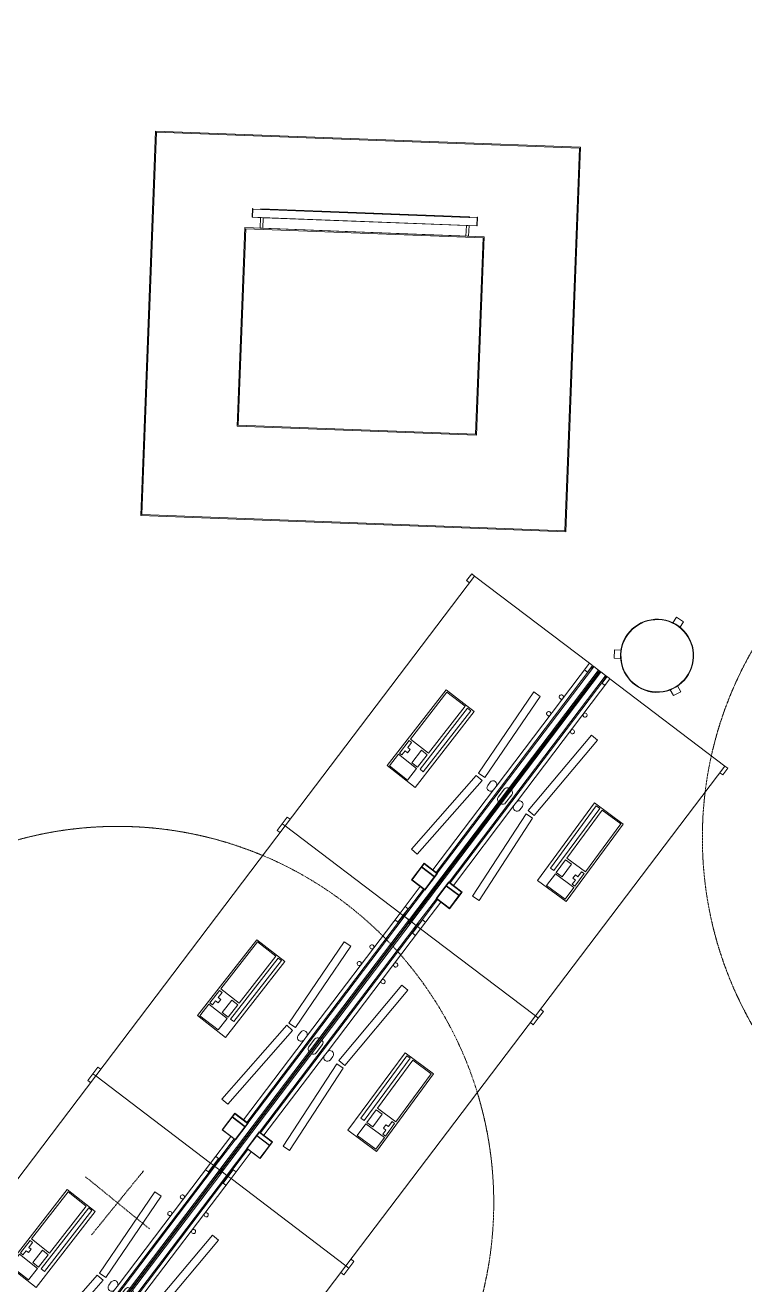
# Model space of a CAD drawing. Header units: millimetres. Extents: x 17567 to 83301, y -4294 to 56331.
# Drawn here: x 74468 to 77911, y 29734 to 35757 of the extents above; entities that cross this region are included whole.
import ezdxf

# ---------------------------------------------------------------- set-up
doc = ezdxf.new("R2010")
doc.units = ezdxf.units.MM
doc.header["$MEASUREMENT"] = 0
doc.linetypes.add('Hidden', pattern=[7.14375, 4.7625, -2.38125])
for name, color, linetype, lineweight in [('E-ELEC-EQPM', 71, 'Continuous', 13), ('E-ELEC-EQPM-HDLN', 91, 'Hidden', 13), ('I-FURN', 40, 'Continuous', 13), ('Q-CASE', 33, 'Continuous', 13), ('Q-SPCQ', 91, 'Continuous', 13)]:
    doc.layers.add(name, color=color, linetype=linetype, lineweight=lineweight)

# ---------------------------------------------------------------- blocks, each defined once
blk = doc.blocks.new('Electrical Equipment_Fixed TV Screen_SCR-002 - SCR- Samsung DM75E 48_ Display-4278070-GA PLAN - LEVEL 11')
at = {"layer": 'E-ELEC-EQPM'}
for p, q in [((-234, 0), (-234, -50.8)), ((-221.2, 0), (-221.2, -50.8)), ((752.2, 0), (-221.2, 0)), ((752.2, -50.8), (752.2, 0)), ((-272, -50.8), (-273, -50.8)), ((-273, -50.8), (-273, -92.3)), ((-234, -50.8), (-272, -50.8)), ((-272, -50.8), (-272, -88.9)), ((-221.2, -50.8), (-272, -50.8)), ((-272, -50.8), (-272, -88.9)), ((803, -50.8), (-272, -50.8)), ((-272, -50.8), (-272, -88.9)), ((-272, -92.3), (-272, -50.8)), ((764.9, 0), (-234, 0)), ((752.2, -50.8), (-221.2, -50.8)), ((522.2, 0), (-92.8, 0)), ((803, -50.8), (752.2, -50.8)), ((764.9, -50.8), (764.9, 0)), ((803, -50.8), (764.9, -50.8)), ((803, -88.9), (803, -50.8)), ((803, -88.9), (803, -50.8)), ((803, -88.9), (803, -50.8)), ((804, -50.8), (803, -50.8)), ((803, -50.8), (803, -92.3)), ((804, -92.3), (804, -50.8)), ((-273, -92.3), (-272, -92.3)), ((-272, -88.9), (-234, -88.9)), ((-272, -88.9), (803, -88.9)), ((-272, -88.9), (803, -88.9)), ((-234, -88.9), (-234, -92.3)), ((-234, -92.3), (764.9, -92.3)), ((764.9, -88.9), (803, -88.9)), ((764.9, -92.3), (764.9, -88.9)), ((803, -92.3), (804, -92.3))]:
    blk.add_line(p, q, dxfattribs=at)
blk = doc.blocks.new('BVN_Joinery_Column Shelving_JO-N-05_option 5 - JO-N-05-9640487-GA PLAN - LEVEL 11')
at = {"layer": 'Q-CASE'}
for p, q in [((-970.8, -1220), (-970.8, 620)), ((1065.2, 620), (-970.8, 620)), ((-965.8, 615), (-965.8, -1215)), ((1060.2, 615), (-965.8, 615)), ((1060.2, -1215), (1060.2, 615)), ((1065.2, 620), (1065.2, -1220)), ((-525.8, -775), (-525.8, 175)), ((620.2, 175), (-525.8, 175)), ((-520.8, 170), (-520.8, -770)), ((-520.8, 170), (615.2, 170)), ((615.2, -770), (615.2, 170)), ((620.2, 175), (620.2, -775)), ((620.2, -775), (-525.8, -775)), ((-520.8, -770), (615.2, -770)), ((1065.2, -1220), (-970.8, -1220)), ((-965.8, -1215), (1060.2, -1215))]:
    blk.add_line(p, q, dxfattribs=at)
blk = doc.blocks.new('POWER_DATA_DROPPER - POWER_DATA_DROPPER-V141-GA PLAN - LEVEL 11')
at = {"layer": 'E-ELEC-EQPM-HDLN'}
for q in [(0, 200), (-200, 0), (0, -200), (200, 0)]:
    blk.add_line((0, 0), q, dxfattribs=at)
blk.add_circle((0, 0), 1800, dxfattribs=at)
for start, end in [(96.21902, 96.8934), (92.73936, 93.42035), (360, 65.28763), (119.18602, 169.62918), (175.13143, 314.53731), (344.58071, 360)]:
    blk.add_arc((0, 0), 1800, start, end, dxfattribs=at)
blk = doc.blocks.new('POWER_DATA_DROPPER - POWER_DATA_DROPPER-V142-GA PLAN - LEVEL 11')
at = {"layer": 'E-ELEC-EQPM-HDLN'}
for q in [(0, 200), (-200, 0), (0, -200), (200, 0)]:
    blk.add_line((0, 0), q, dxfattribs=at)
blk.add_circle((0, 0), 1800, dxfattribs=at)
for start, end in [(8.56529, 176.15927), (226.3581, 353.04063), (194.28162, 195.2894), (199.25355, 200.15422)]:
    blk.add_arc((0, 0), 1800, start, end, dxfattribs=at)
blk = doc.blocks.new('POWER_DATA_DROPPER - POWER_DATA_DROPPER-V156-GA PLAN - LEVEL 11')
at = {"layer": 'E-ELEC-EQPM-HDLN'}
for q in [(0, 200), (-200, 0), (0, -200), (200, 0)]:
    blk.add_line((0, 0), q, dxfattribs=at)
blk.add_circle((0, 0), 1800, dxfattribs=at)
for start, end in [(16.41077, 180.63402), (353.61023, 354.26051), (189.35222, 326.09403), (350.27622, 350.92783)]:
    blk.add_arc((0, 0), 1800, start, end, dxfattribs=at)
blk = doc.blocks.new('Existing Furniture_Aalto Stool 60_EC4 - EC4A-10015310-GA PLAN - LEVEL 11')
at = {"layer": 'I-FURN'}
for p, q in [((20, 205), (-20, 205)), ((-20, 172.8), (-20, 205)), ((20, 205), (20, 172.8)), ((-187.5, -85.2), (-159.6, -69.1)), ((-187.5, -85.2), (-167.5, -119.8)), ((-139.6, -103.7), (-167.5, -119.8)), ((167.5, -119.8), (139.6, -103.7)), ((159.6, -69.1), (187.5, -85.2)), ((167.5, -119.8), (187.5, -85.2))]:
    blk.add_line(p, q, dxfattribs=at)
for radius, start, end in [(175, 360, 180), (173, 360, 180), (173, 0, 180), (175, 180, 360), (173, 180, 360), (173, 180, 0)]:
    blk.add_arc((0, 0), radius, start, end, dxfattribs=at)
blk = doc.blocks.new('Workstatio_3 - Workstatio_3-V222-GA PLAN - LEVEL 11')
at = {"layer": 'I-FURN'}
for p, q in [((-705.3, 3), (-705.3, 3.1)), ((-705.3, 0), (-705.3, 1.5)), ((-705.3, 0), (-705.3, -6)), ((-705.3, 0), (-690.3, 0)), ((-690.4, 3.1), (-694.2, 3.1)), ((-694.2, 0), (-690.3, 0)), ((-690.3, 0), (779.7, 0)), ((4.7, 1.5), (4.7, 0)), ((84.7, 0), (84.7, 1.5)), ((783.6, 3.1), (779.8, 3.1)), ((794.7, 3.1), (794.7, 3)), ((794.7, 1.5), (794.7, 0)), ((794.7, -6), (794.7, 0)), ((-705.3, -34), (-705.3, -6)), ((-702.3, -6), (-705.3, -6)), ((-705.3, -34), (-705.3, -40)), ((-705.3, -34), (-702.3, -34)), ((-690.3, -40), (-705.3, -40)), ((-665.3, -42.5), (-705.3, -42.5)), ((-545.3, -60), (-705.3, -60)), ((-705.3, -60), (-705.3, -750)), ((-702.3, -6), (791.7, -6)), ((-545.3, -34), (-702.3, -34)), ((-545.1, -40), (-690.3, -40)), ((-665.3, -42.5), (-665.3, -59.9)), ((-445.3, -32.5), (-545.3, -32.5)), ((-545.3, -32.5), (-545.3, -112.5)), ((-543.3, -34.5), (-468.3, -34.5)), ((-543.3, -110.5), (-543.3, -34.5)), ((-468.3, -34.5), (-468.3, -110.5)), ((-466.3, -110.5), (-466.3, -34.5)), ((-466.3, -34.5), (-447.3, -34.5)), ((-461, -34), (-462.5, -34)), ((-447.3, -34.5), (-447.3, -110.5)), ((779.7, -40), (-445.5, -40)), ((-445.3, -112.5), (-445.3, -32.5)), ((791.7, -34), (-445.3, -34)), ((34.7, -60), (-445.3, -60)), ((69.7, -21), (19.7, -21)), ((54.7, -60), (34.7, -60)), ((794.7, -60), (54.7, -60)), ((794.7, -42.5), (754.7, -42.5)), ((754.7, -59.9), (754.7, -42.5)), ((779.7, 0), (783.6, 0)), ((779.7, 0), (794.7, 0)), ((794.7, -40), (779.7, -40)), ((794.7, -6), (791.7, -6)), ((791.7, -34), (794.7, -34)), ((794.7, -6), (794.7, -34)), ((794.7, -40), (794.7, -34)), ((794.7, -42.5), (794.7, -59.9)), ((794.7, -750), (794.7, -60)), ((-545.3, -112.5), (-445.3, -112.5)), ((-468.3, -110.5), (-543.3, -110.5)), ((-447.3, -110.5), (-466.3, -110.5)), ((34.7, -95), (54.7, -95)), ((37.4, -131), (-431.3, -164.7)), ((-431.3, -164.7), (-428.6, -201.7)), ((-428.6, -201.7), (40.1, -168)), ((37.4, -131), (40.1, -168)), ((56.6, -129), (54.8, -166)), ((54.8, -166), (524.1, -189.4)), ((526, -152.3), (56.6, -129)), ((526, -152.3), (524.1, -189.4)), ((276.9, -359.7), (-183.1, -366.1)), ((276.9, -359.7), (279.2, -529.7)), ((-180.7, -536.1), (-183.1, -366.1)), ((-180.7, -536.1), (279.2, -529.7)), ((-705.3, -750), (794.7, -750)), ((-705.3, -767.5), (-705.3, -750.1)), ((-705.3, -767.5), (-665.3, -767.5)), ((-665.3, -750.1), (-665.3, -767.5)), ((754.7, -767.5), (754.7, -750.1)), ((754.7, -767.5), (794.7, -767.5)), ((794.7, -750.1), (794.7, -767.5))]:
    blk.add_line(p, q, dxfattribs=at)
at = {"layer": 'I-FURN', "flags": 128}
for points in [[(-702.3, -6), (-702.2, -6), (-702.1, -6), (-702, -6), (-701.9, -6), (-701.7, -6), (-701.6, -5.9), (-701.5, -5.9), (-701.2, -5.9), (-701.1, -5.8), (-700.9, -5.8), (-700.7, -5.7), (-700.5, -5.7), (-700.4, -5.6), (-700.1, -5.5), (-699.8, -5.4), (-699.7, -5.4), (-699.5, -5.3), (-699.2, -5.1), (-698.9, -5), (-698.4, -4.8), (-698.1, -4.7), (-698, -4.6), (-697.6, -4.4), (-697.4, -4.3), (-697, -4.1), (-696.6, -3.8), (-696.3, -3.7), (-695.8, -3.4), (-695.2, -3), (-694.8, -2.8), (-694, -2.3), (-693.4, -1.9), (-693, -1.7), (-692.1, -1.2), (-690.3, 0)], [(-690.3, -40), (-692.1, -38.8), (-693, -38.3), (-693.4, -38.1), (-694, -37.7), (-694.8, -37.2), (-695.2, -37), (-695.8, -36.6), (-696.3, -36.3), (-696.6, -36.2), (-697, -35.9), (-697.4, -35.7), (-697.6, -35.6), (-698, -35.4), (-698.1, -35.3), (-698.4, -35.2), (-698.8, -35), (-699, -34.9), (-699.3, -34.8), (-699.5, -34.7), (-699.6, -34.7), (-699.8, -34.6), (-700.1, -34.5), (-700.3, -34.4), (-700.4, -34.4), (-700.6, -34.3), (-700.9, -34.2), (-701.1, -34.2), (-701.2, -34.2), (-701.3, -34.1), (-701.5, -34.1), (-701.7, -34), (-701.8, -34), (-702, -34), (-702, -34), (-702.1, -34), (-702.3, -34)], [(779.7, 0), (781.5, -1.2), (782.4, -1.7), (782.8, -1.9), (783.4, -2.3), (784.2, -2.8), (784.6, -3), (785.2, -3.4), (785.7, -3.7), (786, -3.8), (786.4, -4.1), (786.8, -4.3), (787, -4.4), (787.4, -4.6), (787.5, -4.7), (787.8, -4.8), (788.2, -5), (788.4, -5.1), (788.7, -5.2), (788.9, -5.3), (789, -5.3), (789.2, -5.4), (789.5, -5.5), (789.7, -5.6), (789.8, -5.6), (790, -5.7), (790.3, -5.8), (790.5, -5.8), (790.6, -5.8), (790.7, -5.9), (790.9, -5.9), (791.1, -6), (791.2, -6), (791.4, -6), (791.4, -6), (791.6, -6), (791.7, -6)], [(791.7, -34), (791.6, -34), (791.5, -34), (791.4, -34), (791.3, -34), (791.1, -34), (791, -34.1), (790.9, -34.1), (790.6, -34.1), (790.5, -34.2), (790.3, -34.2), (790.1, -34.3), (789.9, -34.3), (789.8, -34.4), (789.5, -34.5), (789.2, -34.6), (789.1, -34.6), (788.9, -34.7), (788.6, -34.9), (788.3, -35), (787.8, -35.2), (787.5, -35.3), (787.4, -35.4), (787, -35.6), (786.8, -35.7), (786.4, -35.9), (786, -36.2), (785.7, -36.3), (785.2, -36.6), (784.6, -37), (784.2, -37.2), (783.4, -37.7), (782.8, -38.1), (782.4, -38.3), (781.5, -38.8), (779.7, -40)]]:
    blk.add_lwpolyline(points, dxfattribs=at)
at = {"layer": 'I-FURN'}
for centre, radius, start, end in [((19.7, -6), 15, 180, 270), ((34.7, -77.5), 17.5, 90, 270), ((54.7, -77.5), 17.5, 270, 90), ((69.7, -6), 15, 270, 0), ((484.7, -70), 10, 0, 180), ((584.7, -70), 10, 0, 180), ((484.7, -70), 10, 180, 360), ((584.7, -70), 10, 180, 360)]:
    blk.add_arc(centre, radius, start, end, dxfattribs=at)
at = {"layer": 'Q-SPCQ'}
for p, q in [((-176.3, -416.3), (-106.3, -415.3)), ((-176.3, -416.3), (-174.8, -526.3)), ((-106.3, -415.3), (-104.8, -525.3)), ((271, -375.1), (-99, -380.2)), ((-99, -380.2), (-98.7, -400.2)), ((-98.7, -400.2), (271.3, -395.1)), ((-23.5, -414.2), (-98.5, -415.2)), ((-98.5, -415.2), (-98, -450.2)), ((-23, -449.2), (-23.5, -414.2)), ((-13.5, -414), (271.5, -410.1)), ((-12, -524), (-13.5, -414)), ((271.3, -395.1), (271, -375.1)), ((271.5, -410.1), (273, -520.1)), ((-98, -450.2), (-23, -449.2)), ((-104.8, -525.3), (-174.8, -526.3)), ((-97.2, -510.2), (-72.2, -509.8)), ((-97, -525.2), (-97.2, -510.2)), ((-22, -524.2), (-97, -525.2)), ((-72.4, -494.8), (-52.4, -494.6)), ((-72.2, -509.8), (-72.4, -494.8)), ((-52.4, -494.6), (-52.2, -509.6)), ((-52.2, -509.6), (-22.2, -509.2)), ((-22.2, -509.2), (-22, -524.2)), ((273, -520.1), (-12, -524))]:
    blk.add_line(p, q, dxfattribs=at)
blk = doc.blocks.new('Workstatio_3 - Workstatio_3-V223-GA PLAN - LEVEL 11')
at = {"layer": 'I-FURN'}
for p, q in [((-705.3, 3), (-705.3, 3.1)), ((-705.3, 0), (-705.3, 1.5)), ((-705.3, 0), (-705.3, -6)), ((-705.3, 0), (-690.3, 0)), ((-690.4, 3.1), (-694.2, 3.1)), ((-694.2, 0), (-690.3, 0)), ((-690.3, 0), (779.7, 0)), ((4.7, 1.5), (4.7, 0)), ((84.7, 0), (84.7, 1.5)), ((783.6, 3.1), (779.8, 3.1)), ((794.7, 3.1), (794.7, 3)), ((794.7, 1.5), (794.7, 0)), ((794.7, -6), (794.7, 0)), ((-705.3, -34), (-705.3, -6)), ((-702.3, -6), (-705.3, -6)), ((-705.3, -34), (-705.3, -40)), ((-705.3, -34), (-702.3, -34)), ((-690.3, -40), (-705.3, -40)), ((-665.3, -42.5), (-705.3, -42.5)), ((-705.3, -59.9), (-705.3, -42.5)), ((-545.3, -60), (-705.3, -60)), ((-705.3, -60), (-705.3, -750)), ((-702.3, -6), (791.7, -6)), ((-545.3, -34), (-702.3, -34)), ((-545.1, -40), (-690.3, -40)), ((-665.3, -42.5), (-665.3, -59.9)), ((-445.3, -32.5), (-545.3, -32.5)), ((-545.3, -32.5), (-545.3, -112.5)), ((-543.3, -34.5), (-468.3, -34.5)), ((-543.3, -110.5), (-543.3, -34.5)), ((-468.3, -34.5), (-468.3, -110.5)), ((-466.3, -110.5), (-466.3, -34.5)), ((-466.3, -34.5), (-447.3, -34.5)), ((-461, -34), (-462.5, -34)), ((-447.3, -34.5), (-447.3, -110.5)), ((779.7, -40), (-445.5, -40)), ((-445.3, -112.5), (-445.3, -32.5)), ((791.7, -34), (-445.3, -34)), ((34.7, -60), (-445.3, -60)), ((69.7, -21), (19.7, -21)), ((54.7, -60), (34.7, -60)), ((794.7, -60), (54.7, -60)), ((794.7, -42.5), (754.7, -42.5)), ((754.7, -59.9), (754.7, -42.5)), ((779.7, 0), (783.6, 0)), ((779.7, 0), (794.7, 0)), ((794.7, -40), (779.7, -40)), ((794.7, -6), (791.7, -6)), ((791.7, -34), (794.7, -34)), ((794.7, -6), (794.7, -34)), ((794.7, -40), (794.7, -34)), ((794.7, -42.5), (794.7, -59.9)), ((794.7, -750), (794.7, -60)), ((-545.3, -112.5), (-445.3, -112.5)), ((-468.3, -110.5), (-543.3, -110.5)), ((-447.3, -110.5), (-466.3, -110.5)), ((34.7, -95), (54.7, -95)), ((37.4, -131), (-431.3, -164.7)), ((-431.3, -164.7), (-428.6, -201.7)), ((-428.6, -201.7), (40.1, -168)), ((37.4, -131), (40.1, -168)), ((56.6, -129), (54.8, -166)), ((54.8, -166), (524.1, -189.4)), ((526, -152.3), (56.6, -129)), ((526, -152.3), (524.1, -189.4)), ((276.9, -359.7), (-183.1, -366.1)), ((276.9, -359.7), (279.2, -529.7)), ((-180.7, -536.1), (-183.1, -366.1)), ((-180.7, -536.1), (279.2, -529.7)), ((-705.3, -750), (794.7, -750)), ((-705.3, -767.5), (-705.3, -750.1)), ((-705.3, -767.5), (-665.3, -767.5)), ((-665.3, -750.1), (-665.3, -767.5)), ((754.7, -767.5), (754.7, -750.1)), ((754.7, -767.5), (794.7, -767.5)), ((794.7, -750.1), (794.7, -767.5))]:
    blk.add_line(p, q, dxfattribs=at)
at = {"layer": 'I-FURN', "flags": 128}
for points in [[(-702.3, -6), (-702.2, -6), (-702.1, -6), (-702, -6), (-701.9, -6), (-701.7, -6), (-701.6, -5.9), (-701.5, -5.9), (-701.2, -5.9), (-701.1, -5.8), (-700.9, -5.8), (-700.7, -5.7), (-700.5, -5.7), (-700.4, -5.6), (-700.1, -5.5), (-699.8, -5.4), (-699.7, -5.4), (-699.5, -5.3), (-699.2, -5.1), (-698.9, -5), (-698.4, -4.8), (-698.1, -4.7), (-698, -4.6), (-697.6, -4.4), (-697.4, -4.3), (-697, -4.1), (-696.6, -3.8), (-696.3, -3.7), (-695.8, -3.4), (-695.2, -3), (-694.8, -2.8), (-694, -2.3), (-693.4, -1.9), (-693, -1.7), (-692.1, -1.2), (-690.3, 0)], [(-690.3, -40), (-692.1, -38.8), (-693, -38.3), (-693.4, -38.1), (-694, -37.7), (-694.8, -37.2), (-695.2, -37), (-695.8, -36.6), (-696.3, -36.3), (-696.6, -36.2), (-697, -35.9), (-697.4, -35.7), (-697.6, -35.6), (-698, -35.4), (-698.1, -35.3), (-698.4, -35.2), (-698.8, -35), (-699, -34.9), (-699.3, -34.8), (-699.5, -34.7), (-699.6, -34.7), (-699.8, -34.6), (-700.1, -34.5), (-700.3, -34.4), (-700.4, -34.4), (-700.6, -34.3), (-700.9, -34.2), (-701.1, -34.2), (-701.2, -34.2), (-701.3, -34.1), (-701.5, -34.1), (-701.7, -34), (-701.8, -34), (-702, -34), (-702, -34), (-702.1, -34), (-702.3, -34)], [(779.7, 0), (781.5, -1.2), (782.4, -1.7), (782.8, -1.9), (783.4, -2.3), (784.2, -2.8), (784.6, -3), (785.2, -3.4), (785.7, -3.7), (786, -3.8), (786.4, -4.1), (786.8, -4.3), (787, -4.4), (787.4, -4.6), (787.5, -4.7), (787.8, -4.8), (788.2, -5), (788.4, -5.1), (788.7, -5.2), (788.9, -5.3), (789, -5.3), (789.2, -5.4), (789.5, -5.5), (789.7, -5.6), (789.8, -5.6), (790, -5.7), (790.3, -5.8), (790.5, -5.8), (790.6, -5.8), (790.7, -5.9), (790.9, -5.9), (791.1, -6), (791.2, -6), (791.4, -6), (791.4, -6), (791.6, -6), (791.7, -6)], [(791.7, -34), (791.6, -34), (791.5, -34), (791.4, -34), (791.3, -34), (791.1, -34), (791, -34.1), (790.9, -34.1), (790.6, -34.1), (790.5, -34.2), (790.3, -34.2), (790.1, -34.3), (789.9, -34.3), (789.8, -34.4), (789.5, -34.5), (789.2, -34.6), (789.1, -34.6), (788.9, -34.7), (788.6, -34.9), (788.3, -35), (787.8, -35.2), (787.5, -35.3), (787.4, -35.4), (787, -35.6), (786.8, -35.7), (786.4, -35.9), (786, -36.2), (785.7, -36.3), (785.2, -36.6), (784.6, -37), (784.2, -37.2), (783.4, -37.7), (782.8, -38.1), (782.4, -38.3), (781.5, -38.8), (779.7, -40)]]:
    blk.add_lwpolyline(points, dxfattribs=at)
at = {"layer": 'I-FURN'}
for centre, radius, start, end in [((19.7, -6), 15, 180, 270), ((34.7, -77.5), 17.5, 90, 270), ((54.7, -77.5), 17.5, 270, 90), ((69.7, -6), 15, 270, 0), ((484.7, -70), 10, 0, 180), ((584.7, -70), 10, 0, 180), ((484.7, -70), 10, 180, 360), ((584.7, -70), 10, 180, 360)]:
    blk.add_arc(centre, radius, start, end, dxfattribs=at)
at = {"layer": 'Q-SPCQ'}
for p, q in [((-176.3, -416.3), (-106.3, -415.3)), ((-176.3, -416.3), (-174.8, -526.3)), ((-106.3, -415.3), (-104.8, -525.3)), ((271, -375.1), (-99, -380.2)), ((-99, -380.2), (-98.7, -400.2)), ((-98.7, -400.2), (271.3, -395.1)), ((-23.5, -414.2), (-98.5, -415.2)), ((-98.5, -415.2), (-98, -450.2)), ((-23, -449.2), (-23.5, -414.2)), ((-13.5, -414), (271.5, -410.1)), ((-12, -524), (-13.5, -414)), ((271.3, -395.1), (271, -375.1)), ((271.5, -410.1), (273, -520.1)), ((-98, -450.2), (-23, -449.2)), ((-104.8, -525.3), (-174.8, -526.3)), ((-97.2, -510.2), (-72.2, -509.8)), ((-97, -525.2), (-97.2, -510.2)), ((-22, -524.2), (-97, -525.2)), ((-72.4, -494.8), (-52.4, -494.6)), ((-72.2, -509.8), (-72.4, -494.8)), ((-52.4, -494.6), (-52.2, -509.6)), ((-52.2, -509.6), (-22.2, -509.2)), ((-22.2, -509.2), (-22, -524.2)), ((273, -520.1), (-12, -524))]:
    blk.add_line(p, q, dxfattribs=at)
blk = doc.blocks.new('Workstatio_3 - Workstatio_3-V270-GA PLAN - LEVEL 11')
at = {"layer": 'I-FURN'}
for p, q in [((-705.3, 3), (-705.3, 3.1)), ((-705.3, 0), (-705.3, 1.5)), ((-705.3, 0), (-705.3, -6)), ((-705.3, 0), (-701, 0)), ((-700.9, 0), (-690.3, 0)), ((-690.4, 3.1), (-694.2, 3.1)), ((-694.2, 0), (-690.3, 0)), ((-690.3, 0), (779.7, 0)), ((4.7, 1.5), (4.7, 0)), ((84.7, 0), (84.7, 1.5)), ((783.6, 3.1), (779.8, 3.1)), ((794.7, 3.1), (794.7, 3)), ((794.7, 1.5), (794.7, 0)), ((794.7, -6), (794.7, 0)), ((-705.3, -34), (-705.3, -6)), ((-702.3, -6), (-705.3, -6)), ((-705.3, -34), (-705.3, -40)), ((-705.3, -34), (-702.3, -34)), ((-690.3, -40), (-705.3, -40)), ((-665.3, -42.5), (-705.3, -42.5)), ((-545.3, -60), (-705.3, -60)), ((-705.3, -60), (-705.3, -750)), ((-702.3, -6), (791.7, -6)), ((-545.3, -34), (-702.3, -34)), ((-545.1, -40), (-690.3, -40)), ((-665.3, -42.5), (-665.3, -59.9)), ((-445.3, -32.5), (-545.3, -32.5)), ((-545.3, -32.5), (-545.3, -112.5)), ((-543.3, -34.5), (-468.3, -34.5)), ((-543.3, -110.5), (-543.3, -34.5)), ((-468.3, -34.5), (-468.3, -110.5)), ((-466.3, -110.5), (-466.3, -34.5)), ((-466.3, -34.5), (-447.3, -34.5)), ((-461, -34), (-462.5, -34)), ((-447.3, -34.5), (-447.3, -110.5)), ((779.7, -40), (-445.5, -40)), ((-445.3, -112.5), (-445.3, -32.5)), ((791.7, -34), (-445.3, -34)), ((34.7, -60), (-445.3, -60)), ((69.7, -21), (19.7, -21)), ((54.7, -60), (34.7, -60)), ((794.7, -60), (54.7, -60)), ((794.7, -42.5), (754.7, -42.5)), ((754.7, -59.9), (754.7, -42.5)), ((779.7, 0), (783.6, 0)), ((779.7, 0), (794.7, 0)), ((794.7, -40), (779.7, -40)), ((794.7, -6), (791.7, -6)), ((791.7, -34), (794.7, -34)), ((794.7, -6), (794.7, -34)), ((794.7, -40), (794.7, -34)), ((794.7, -42.5), (794.7, -59.9)), ((794.7, -750), (794.7, -60)), ((-545.3, -112.5), (-445.3, -112.5)), ((-468.3, -110.5), (-543.3, -110.5)), ((-447.3, -110.5), (-466.3, -110.5)), ((34.7, -95), (54.7, -95)), ((37.4, -131), (-431.3, -164.7)), ((-431.3, -164.7), (-428.6, -201.7)), ((-428.6, -201.7), (40.1, -168)), ((37.4, -131), (40.1, -168)), ((56.6, -129), (54.8, -166)), ((54.8, -166), (524.1, -189.4)), ((526, -152.3), (56.6, -129)), ((526, -152.3), (524.1, -189.4)), ((276.9, -359.7), (-183.1, -366.1)), ((276.9, -359.7), (279.2, -529.7)), ((-180.7, -536.1), (-183.1, -366.1)), ((-180.7, -536.1), (279.2, -529.7)), ((-705.3, -750), (794.7, -750)), ((-705.3, -767.5), (-705.3, -750.1)), ((-705.3, -767.5), (-665.3, -767.5)), ((-665.3, -750.1), (-665.3, -767.5)), ((754.7, -767.5), (754.7, -750.1)), ((754.7, -767.5), (794.7, -767.5)), ((794.7, -750.1), (794.7, -767.5))]:
    blk.add_line(p, q, dxfattribs=at)
at = {"layer": 'I-FURN', "flags": 128}
for points in [[(-702.3, -6), (-702.2, -6), (-702.1, -6), (-702, -6), (-701.9, -6), (-701.7, -6), (-701.6, -5.9), (-701.5, -5.9), (-701.2, -5.9), (-701.1, -5.8), (-700.9, -5.8), (-700.7, -5.7), (-700.5, -5.7), (-700.4, -5.6), (-700.1, -5.5), (-699.8, -5.4), (-699.7, -5.4), (-699.5, -5.3), (-699.2, -5.1), (-698.9, -5), (-698.4, -4.8), (-698.1, -4.7), (-698, -4.6), (-697.6, -4.4), (-697.4, -4.3), (-697, -4.1), (-696.6, -3.8), (-696.3, -3.7), (-695.8, -3.4), (-695.2, -3), (-694.8, -2.8), (-694, -2.3), (-693.4, -1.9), (-693, -1.7), (-692.1, -1.2), (-690.3, 0)], [(-690.3, -40), (-692.1, -38.8), (-693, -38.3), (-693.4, -38.1), (-694, -37.7), (-694.8, -37.2), (-695.2, -37), (-695.8, -36.6), (-696.3, -36.3), (-696.6, -36.2), (-697, -35.9), (-697.4, -35.7), (-697.6, -35.6), (-698, -35.4), (-698.1, -35.3), (-698.4, -35.2), (-698.8, -35), (-699, -34.9), (-699.3, -34.8), (-699.5, -34.7), (-699.6, -34.7), (-699.8, -34.6), (-700.1, -34.5), (-700.3, -34.4), (-700.4, -34.4), (-700.6, -34.3), (-700.9, -34.2), (-701.1, -34.2), (-701.2, -34.2), (-701.3, -34.1), (-701.5, -34.1), (-701.7, -34), (-701.8, -34), (-702, -34), (-702, -34), (-702.1, -34), (-702.3, -34)], [(779.7, 0), (781.5, -1.2), (782.4, -1.7), (782.8, -1.9), (783.4, -2.3), (784.2, -2.8), (784.6, -3), (785.2, -3.4), (785.7, -3.7), (786, -3.8), (786.4, -4.1), (786.8, -4.3), (787, -4.4), (787.4, -4.6), (787.5, -4.7), (787.8, -4.8), (788.2, -5), (788.4, -5.1), (788.7, -5.2), (788.9, -5.3), (789, -5.3), (789.2, -5.4), (789.5, -5.5), (789.7, -5.6), (789.8, -5.6), (790, -5.7), (790.3, -5.8), (790.5, -5.8), (790.6, -5.8), (790.7, -5.9), (790.9, -5.9), (791.1, -6), (791.2, -6), (791.4, -6), (791.4, -6), (791.6, -6), (791.7, -6)], [(791.7, -34), (791.6, -34), (791.5, -34), (791.4, -34), (791.3, -34), (791.1, -34), (791, -34.1), (790.9, -34.1), (790.6, -34.1), (790.5, -34.2), (790.3, -34.2), (790.1, -34.3), (789.9, -34.3), (789.8, -34.4), (789.5, -34.5), (789.2, -34.6), (789.1, -34.6), (788.9, -34.7), (788.6, -34.9), (788.3, -35), (787.8, -35.2), (787.5, -35.3), (787.4, -35.4), (787, -35.6), (786.8, -35.7), (786.4, -35.9), (786, -36.2), (785.7, -36.3), (785.2, -36.6), (784.6, -37), (784.2, -37.2), (783.4, -37.7), (782.8, -38.1), (782.4, -38.3), (781.5, -38.8), (779.7, -40)]]:
    blk.add_lwpolyline(points, dxfattribs=at)
at = {"layer": 'I-FURN'}
for centre, radius, start, end in [((19.7, -6), 15, 180, 270), ((34.7, -77.5), 17.5, 90, 270), ((54.7, -77.5), 17.5, 270, 90), ((69.7, -6), 15, 270, 0), ((484.7, -70), 10, 0, 180), ((584.7, -70), 10, 0, 180), ((484.7, -70), 10, 180, 360), ((584.7, -70), 10, 180, 360)]:
    blk.add_arc(centre, radius, start, end, dxfattribs=at)
at = {"layer": 'Q-SPCQ'}
for p, q in [((-176.3, -416.3), (-106.3, -415.3)), ((-176.3, -416.3), (-174.8, -526.3)), ((-106.3, -415.3), (-104.8, -525.3)), ((271, -375.1), (-99, -380.2)), ((-99, -380.2), (-98.7, -400.2)), ((-98.7, -400.2), (271.3, -395.1)), ((-23.5, -414.2), (-98.5, -415.2)), ((-98.5, -415.2), (-98, -450.2)), ((-23, -449.2), (-23.5, -414.2)), ((-13.5, -414), (271.5, -410.1)), ((-12, -524), (-13.5, -414)), ((271.3, -395.1), (271, -375.1)), ((271.5, -410.1), (273, -520.1)), ((-98, -450.2), (-23, -449.2)), ((-104.8, -525.3), (-174.8, -526.3)), ((-97.2, -510.2), (-72.2, -509.8)), ((-97, -525.2), (-97.2, -510.2)), ((-22, -524.2), (-97, -525.2)), ((-72.4, -494.8), (-52.4, -494.6)), ((-72.2, -509.8), (-72.4, -494.8)), ((-52.4, -494.6), (-52.2, -509.6)), ((-52.2, -509.6), (-22.2, -509.2)), ((-22.2, -509.2), (-22, -524.2)), ((273, -520.1), (-12, -524))]:
    blk.add_line(p, q, dxfattribs=at)
blk = doc.blocks.new('Workstatio_3 - Workstatio_3-V271-GA PLAN - LEVEL 11')
at = {"layer": 'I-FURN'}
for p, q in [((-665.3, 767.5), (-705.3, 767.5)), ((-705.3, 750.1), (-705.3, 767.5)), ((794.7, 750), (-705.3, 750)), ((-705.3, 750), (-705.3, 60)), ((-665.3, 767.5), (-665.3, 750.1)), ((794.7, 767.5), (754.7, 767.5)), ((754.7, 750.1), (754.7, 767.5)), ((794.7, 767.5), (794.7, 750.1)), ((794.7, 60), (794.7, 750)), ((-183.1, 366.1), (-180.7, 536.1)), ((279.2, 529.7), (-180.7, 536.1)), ((279.2, 529.7), (276.9, 359.7)), ((-183.1, 366.1), (276.9, 359.7)), ((-431.3, 164.7), (-428.6, 201.7)), ((-428.6, 201.7), (40.1, 168)), ((54.8, 166), (524.1, 189.4)), ((526, 152.3), (524.1, 189.4)), ((37.4, 131), (-431.3, 164.7)), ((37.4, 131), (40.1, 168)), ((56.6, 129), (54.8, 166)), ((526, 152.3), (56.6, 129)), ((-445.3, 112.5), (-545.3, 112.5)), ((-545.3, 112.5), (-545.3, 32.5)), ((-543.3, 34.5), (-543.3, 110.5)), ((-543.3, 110.5), (-468.3, 110.5)), ((-468.3, 110.5), (-468.3, 34.5)), ((-466.3, 34.5), (-466.3, 110.5)), ((-466.3, 110.5), (-447.3, 110.5)), ((-447.3, 110.5), (-447.3, 34.5)), ((-445.3, 32.5), (-445.3, 112.5)), ((54.7, 95), (34.7, 95)), ((-705.3, 60), (-545.3, 60)), ((-705.3, 42.5), (-665.3, 42.5)), ((-705.3, 40), (-705.3, 34)), ((-705.3, 40), (-690.3, 40)), ((-705.3, 6), (-705.3, 34)), ((-702.3, 34), (-705.3, 34)), ((-705.3, 6), (-705.3, 0)), ((-705.3, 6), (-702.3, 6)), ((-702.3, 34), (-545.3, 34)), ((791.7, 6), (-702.3, 6)), ((-690.3, 40), (-545.1, 40)), ((779.7, 0), (-690.3, 0)), ((-665.3, 59.4), (-665.3, 42.5)), ((-545.3, 32.5), (-445.3, 32.5)), ((-468.3, 34.5), (-543.3, 34.5)), ((-447.3, 34.5), (-466.3, 34.5)), ((-462.5, 34), (-461, 34)), ((-445.5, 40), (779.7, 40)), ((-445.3, 60), (34.7, 60)), ((-445.3, 34), (791.7, 34)), ((4.7, 0), (4.7, -1.5)), ((19.7, 21), (69.7, 21)), ((34.7, 60), (54.7, 60)), ((54.7, 60), (794.7, 60)), ((754.7, 42.5), (754.7, 59.9)), ((754.7, 42.5), (794.7, 42.5)), ((779.7, 40), (794.7, 40)), ((783.6, 0), (779.7, 0)), ((794.7, 0), (779.7, 0)), ((794.7, 34), (791.7, 34)), ((791.7, 6), (794.7, 6)), ((794.7, 59.9), (794.7, 42.5)), ((794.7, 34), (794.7, 40)), ((794.7, 34), (794.7, 6)), ((794.7, 0), (794.7, 6)), ((794.7, 0), (794.7, -1.5)), ((-690.3, 0), (-705.3, 0)), ((-705.3, -1.5), (-705.3, 0)), ((-705.3, -3.1), (-705.3, -3)), ((-690.3, 0), (-694.2, 0)), ((-694.2, -3.1), (-690.4, -3.1)), ((84.7, -1.5), (84.7, 0)), ((779.8, -3.1), (783.6, -3.1)), ((794.7, -3), (794.7, -3.1))]:
    blk.add_line(p, q, dxfattribs=at)
at = {"layer": 'I-FURN', "flags": 128}
for points in [[(-702.3, 34), (-702.2, 34), (-702.1, 34), (-702, 34), (-701.9, 34), (-701.7, 34), (-701.6, 34.1), (-701.5, 34.1), (-701.2, 34.1), (-701.1, 34.2), (-700.9, 34.2), (-700.7, 34.3), (-700.5, 34.3), (-700.4, 34.4), (-700.1, 34.5), (-699.8, 34.6), (-699.7, 34.6), (-699.5, 34.7), (-699.2, 34.9), (-698.9, 35), (-698.4, 35.2), (-698.1, 35.3), (-698, 35.4), (-697.6, 35.6), (-697.4, 35.7), (-697, 35.9), (-696.6, 36.2), (-696.3, 36.3), (-695.8, 36.6), (-695.2, 37), (-694.8, 37.2), (-694, 37.7), (-693.4, 38.1), (-693, 38.3), (-692.1, 38.8), (-690.3, 40)], [(-690.3, 0), (-692.1, 1.2), (-693, 1.7), (-693.4, 1.9), (-694, 2.3), (-694.8, 2.8), (-695.2, 3), (-695.8, 3.4), (-696.3, 3.7), (-696.6, 3.8), (-697, 4.1), (-697.4, 4.3), (-697.6, 4.4), (-698, 4.6), (-698.1, 4.7), (-698.4, 4.8), (-698.8, 5), (-699, 5.1), (-699.3, 5.2), (-699.5, 5.3), (-699.6, 5.3), (-699.8, 5.4), (-700.1, 5.5), (-700.3, 5.6), (-700.4, 5.6), (-700.6, 5.7), (-700.9, 5.8), (-701.1, 5.8), (-701.2, 5.8), (-701.3, 5.9), (-701.5, 5.9), (-701.7, 6), (-701.8, 6), (-702, 6), (-702, 6), (-702.1, 6), (-702.3, 6)], [(779.7, 40), (781.5, 38.8), (782.4, 38.3), (782.8, 38.1), (783.4, 37.7), (784.2, 37.2), (784.6, 37), (785.2, 36.6), (785.7, 36.3), (786, 36.2), (786.4, 35.9), (786.8, 35.7), (787, 35.6), (787.4, 35.4), (787.5, 35.3), (787.8, 35.2), (788.2, 35), (788.4, 34.9), (788.7, 34.8), (788.9, 34.7), (789, 34.7), (789.2, 34.6), (789.5, 34.5), (789.7, 34.4), (789.8, 34.4), (790, 34.3), (790.3, 34.2), (790.5, 34.2), (790.6, 34.2), (790.7, 34.1), (790.9, 34.1), (791.1, 34), (791.2, 34), (791.4, 34), (791.4, 34), (791.6, 34), (791.7, 34)], [(791.7, 6), (791.6, 6), (791.5, 6), (791.4, 6), (791.3, 6), (791.1, 6), (791, 5.9), (790.9, 5.9), (790.6, 5.9), (790.5, 5.8), (790.3, 5.8), (790.1, 5.7), (789.9, 5.7), (789.8, 5.6), (789.5, 5.5), (789.2, 5.4), (789.1, 5.4), (788.9, 5.3), (788.6, 5.1), (788.3, 5), (787.8, 4.8), (787.5, 4.7), (787.4, 4.6), (787, 4.4), (786.8, 4.3), (786.4, 4.1), (786, 3.8), (785.7, 3.7), (785.2, 3.4), (784.6, 3), (784.2, 2.8), (783.4, 2.3), (782.8, 1.9), (782.4, 1.7), (781.5, 1.2), (779.7, 0)]]:
    blk.add_lwpolyline(points, dxfattribs=at)
at = {"layer": 'I-FURN'}
for centre, radius, start, end in [((34.7, 77.5), 17.5, 90, 270), ((54.7, 77.5), 17.5, 270, 90), ((484.7, 70), 10, 0, 180), ((484.7, 70), 10, 180, 360), ((584.7, 70), 10, 0, 180), ((584.7, 70), 10, 180, 360), ((19.7, 6), 15, 90, 180), ((69.7, 6), 15, 360, 90)]:
    blk.add_arc(centre, radius, start, end, dxfattribs=at)
at = {"layer": 'Q-SPCQ'}
for p, q in [((-176.3, 416.3), (-174.8, 526.3)), ((-104.8, 525.3), (-174.8, 526.3)), ((-106.3, 415.3), (-104.8, 525.3)), ((-97, 525.2), (-97.2, 510.2)), ((-97.2, 510.2), (-72.2, 509.8)), ((-22, 524.2), (-97, 525.2)), ((-72.2, 509.8), (-72.4, 494.8)), ((-72.4, 494.8), (-52.4, 494.6)), ((-52.4, 494.6), (-52.2, 509.6)), ((-52.2, 509.6), (-22.2, 509.2)), ((-22.2, 509.2), (-22, 524.2)), ((-12, 524), (-13.5, 414)), ((273, 520.1), (-12, 524)), ((271.5, 410.1), (273, 520.1)), ((-98.5, 415.2), (-98, 450.2)), ((-98, 450.2), (-23, 449.2)), ((-23, 449.2), (-23.5, 414.2)), ((-176.3, 416.3), (-106.3, 415.3)), ((-99, 380.2), (-98.7, 400.2)), ((271, 375.1), (-99, 380.2)), ((-98.7, 400.2), (271.3, 395.1)), ((-23.5, 414.2), (-98.5, 415.2)), ((-13.5, 414), (271.5, 410.1)), ((271.3, 395.1), (271, 375.1))]:
    blk.add_line(p, q, dxfattribs=at)
blk = doc.blocks.new('Workstatio_3 - Workstatio_3-V272-GA PLAN - LEVEL 11')
at = {"layer": 'I-FURN'}
for p, q in [((-665.3, 767.5), (-705.3, 767.5)), ((-705.3, 750.1), (-705.3, 767.5)), ((794.7, 750), (-705.3, 750)), ((-705.3, 750), (-705.3, 60)), ((-665.3, 767.5), (-665.3, 750.1)), ((794.7, 767.5), (754.7, 767.5)), ((754.7, 750.1), (754.7, 767.5)), ((794.7, 767.5), (794.7, 750.1)), ((794.7, 60), (794.7, 750)), ((-183.1, 366.1), (-180.7, 536.1)), ((279.2, 529.7), (-180.7, 536.1)), ((279.2, 529.7), (276.9, 359.7)), ((-183.1, 366.1), (276.9, 359.7)), ((-431.3, 164.7), (-428.6, 201.7)), ((-428.6, 201.7), (40.1, 168)), ((54.8, 166), (524.1, 189.4)), ((526, 152.3), (524.1, 189.4)), ((37.4, 131), (-431.3, 164.7)), ((37.4, 131), (40.1, 168)), ((56.6, 129), (54.8, 166)), ((526, 152.3), (56.6, 129)), ((-445.3, 112.5), (-545.3, 112.5)), ((-545.3, 112.5), (-545.3, 32.5)), ((-543.3, 34.5), (-543.3, 110.5)), ((-543.3, 110.5), (-468.3, 110.5)), ((-468.3, 110.5), (-468.3, 34.5)), ((-466.3, 34.5), (-466.3, 110.5)), ((-466.3, 110.5), (-447.3, 110.5)), ((-447.3, 110.5), (-447.3, 34.5)), ((-445.3, 32.5), (-445.3, 112.5)), ((54.7, 95), (34.7, 95)), ((-705.3, 60), (-545.3, 60)), ((-705.3, 42.5), (-705.3, 59.9)), ((-705.3, 42.5), (-665.3, 42.5)), ((-705.3, 40), (-705.3, 34)), ((-705.3, 40), (-690.3, 40)), ((-705.3, 6), (-705.3, 34)), ((-702.3, 34), (-705.3, 34)), ((-705.3, 6), (-705.3, 0)), ((-705.3, 6), (-702.3, 6)), ((-702.3, 34), (-545.3, 34)), ((791.7, 6), (-702.3, 6)), ((-690.3, 40), (-545.1, 40)), ((779.7, 0), (-690.3, 0)), ((-665.3, 59.9), (-665.3, 42.5)), ((-545.3, 32.5), (-445.3, 32.5)), ((-468.3, 34.5), (-543.3, 34.5)), ((-447.3, 34.5), (-466.3, 34.5)), ((-462.5, 34), (-461, 34)), ((-445.5, 40), (779.7, 40)), ((-445.3, 60), (34.7, 60)), ((-445.3, 34), (791.7, 34)), ((4.7, 0), (4.7, -1.5)), ((19.7, 21), (69.7, 21)), ((34.7, 60), (54.7, 60)), ((54.7, 60), (794.7, 60)), ((754.7, 42.5), (754.7, 59.9)), ((754.7, 42.5), (794.7, 42.5)), ((779.7, 40), (794.7, 40)), ((783.6, 0), (779.7, 0)), ((790.3, 0), (779.7, 0)), ((794.7, 0), (790.5, 0)), ((794.7, 34), (791.7, 34)), ((791.7, 6), (794.7, 6)), ((794.7, 59.6), (794.7, 42.5)), ((794.7, 34), (794.7, 40)), ((794.7, 34), (794.7, 6)), ((794.7, 0), (794.7, 6)), ((794.7, 0), (794.7, -1.5)), ((-690.3, 0), (-705.3, 0)), ((-705.3, -1.5), (-705.3, 0)), ((-705.3, -3.1), (-705.3, -3)), ((-690.3, 0), (-694.2, 0)), ((-694.2, -3.1), (-690.4, -3.1)), ((84.7, -1.5), (84.7, 0)), ((779.8, -3.1), (783.6, -3.1)), ((794.7, -3), (794.7, -3.1))]:
    blk.add_line(p, q, dxfattribs=at)
at = {"layer": 'I-FURN', "flags": 128}
for points in [[(-702.3, 34), (-702.2, 34), (-702.1, 34), (-702, 34), (-701.9, 34), (-701.7, 34), (-701.6, 34.1), (-701.5, 34.1), (-701.2, 34.1), (-701.1, 34.2), (-700.9, 34.2), (-700.7, 34.3), (-700.5, 34.3), (-700.4, 34.4), (-700.1, 34.5), (-699.8, 34.6), (-699.7, 34.6), (-699.5, 34.7), (-699.2, 34.9), (-698.9, 35), (-698.4, 35.2), (-698.1, 35.3), (-698, 35.4), (-697.6, 35.6), (-697.4, 35.7), (-697, 35.9), (-696.6, 36.2), (-696.3, 36.3), (-695.8, 36.6), (-695.2, 37), (-694.8, 37.2), (-694, 37.7), (-693.4, 38.1), (-693, 38.3), (-692.1, 38.8), (-690.3, 40)], [(-690.3, 0), (-692.1, 1.2), (-693, 1.7), (-693.4, 1.9), (-694, 2.3), (-694.8, 2.8), (-695.2, 3), (-695.8, 3.4), (-696.3, 3.7), (-696.6, 3.8), (-697, 4.1), (-697.4, 4.3), (-697.6, 4.4), (-698, 4.6), (-698.1, 4.7), (-698.4, 4.8), (-698.8, 5), (-699, 5.1), (-699.3, 5.2), (-699.5, 5.3), (-699.6, 5.3), (-699.8, 5.4), (-700.1, 5.5), (-700.3, 5.6), (-700.4, 5.6), (-700.6, 5.7), (-700.9, 5.8), (-701.1, 5.8), (-701.2, 5.8), (-701.3, 5.9), (-701.5, 5.9), (-701.7, 6), (-701.8, 6), (-702, 6), (-702, 6), (-702.1, 6), (-702.3, 6)], [(779.7, 40), (781.5, 38.8), (782.4, 38.3), (782.8, 38.1), (783.4, 37.7), (784.2, 37.2), (784.6, 37), (785.2, 36.6), (785.7, 36.3), (786, 36.2), (786.4, 35.9), (786.8, 35.7), (787, 35.6), (787.4, 35.4), (787.5, 35.3), (787.8, 35.2), (788.2, 35), (788.4, 34.9), (788.7, 34.8), (788.9, 34.7), (789, 34.7), (789.2, 34.6), (789.5, 34.5), (789.7, 34.4), (789.8, 34.4), (790, 34.3), (790.3, 34.2), (790.5, 34.2), (790.6, 34.2), (790.7, 34.1), (790.9, 34.1), (791.1, 34), (791.2, 34), (791.4, 34), (791.4, 34), (791.6, 34), (791.7, 34)], [(791.7, 6), (791.6, 6), (791.5, 6), (791.4, 6), (791.3, 6), (791.1, 6), (791, 5.9), (790.9, 5.9), (790.6, 5.9), (790.5, 5.8), (790.3, 5.8), (790.1, 5.7), (789.9, 5.7), (789.8, 5.6), (789.5, 5.5), (789.2, 5.4), (789.1, 5.4), (788.9, 5.3), (788.6, 5.1), (788.3, 5), (787.8, 4.8), (787.5, 4.7), (787.4, 4.6), (787, 4.4), (786.8, 4.3), (786.4, 4.1), (786, 3.8), (785.7, 3.7), (785.2, 3.4), (784.6, 3), (784.2, 2.8), (783.4, 2.3), (782.8, 1.9), (782.4, 1.7), (781.5, 1.2), (779.7, 0)]]:
    blk.add_lwpolyline(points, dxfattribs=at)
at = {"layer": 'I-FURN'}
for centre, radius, start, end in [((34.7, 77.5), 17.5, 90, 270), ((54.7, 77.5), 17.5, 270, 90), ((484.7, 70), 10, 0, 180), ((484.7, 70), 10, 180, 360), ((584.7, 70), 10, 0, 180), ((584.7, 70), 10, 180, 360), ((19.7, 6), 15, 90, 180), ((69.7, 6), 15, 360, 90)]:
    blk.add_arc(centre, radius, start, end, dxfattribs=at)
at = {"layer": 'Q-SPCQ'}
for p, q in [((-176.3, 416.3), (-174.8, 526.3)), ((-104.8, 525.3), (-174.8, 526.3)), ((-106.3, 415.3), (-104.8, 525.3)), ((-97, 525.2), (-97.2, 510.2)), ((-97.2, 510.2), (-72.2, 509.8)), ((-22, 524.2), (-97, 525.2)), ((-72.2, 509.8), (-72.4, 494.8)), ((-72.4, 494.8), (-52.4, 494.6)), ((-52.4, 494.6), (-52.2, 509.6)), ((-52.2, 509.6), (-22.2, 509.2)), ((-22.2, 509.2), (-22, 524.2)), ((-12, 524), (-13.5, 414)), ((273, 520.1), (-12, 524)), ((271.5, 410.1), (273, 520.1)), ((-98.5, 415.2), (-98, 450.2)), ((-98, 450.2), (-23, 449.2)), ((-23, 449.2), (-23.5, 414.2)), ((-176.3, 416.3), (-106.3, 415.3)), ((-99, 380.2), (-98.7, 400.2)), ((271, 375.1), (-99, 380.2)), ((-98.7, 400.2), (271.3, 395.1)), ((-23.5, 414.2), (-98.5, 415.2)), ((-13.5, 414), (271.5, 410.1)), ((271.3, 395.1), (271, 375.1))]:
    blk.add_line(p, q, dxfattribs=at)
blk = doc.blocks.new('Workstatio_3 - Workstatio_3-10351813-GA PLAN - LEVEL 11')
at = {"layer": 'I-FURN'}
for p, q in [((-665.3, 767.5), (-705.3, 767.5)), ((-705.3, 750.1), (-705.3, 767.5)), ((794.7, 750), (-705.3, 750)), ((-705.3, 750), (-705.3, 60)), ((-665.3, 767.5), (-665.3, 750.1)), ((794.7, 767.5), (754.7, 767.5)), ((754.7, 750.1), (754.7, 767.5)), ((794.7, 767.5), (794.7, 750.1)), ((794.7, 60), (794.7, 750)), ((-183.1, 366.1), (-180.7, 536.1)), ((279.2, 529.7), (-180.7, 536.1)), ((279.2, 529.7), (276.9, 359.7)), ((-183.1, 366.1), (276.9, 359.7)), ((-431.3, 164.7), (-428.6, 201.7)), ((-428.6, 201.7), (40.1, 168)), ((54.8, 166), (524.1, 189.4)), ((526, 152.3), (524.1, 189.4)), ((37.4, 131), (-431.3, 164.7)), ((37.4, 131), (40.1, 168)), ((56.6, 129), (54.8, 166)), ((526, 152.3), (56.6, 129)), ((-445.3, 112.5), (-545.3, 112.5)), ((-545.3, 112.5), (-545.3, 32.5)), ((-543.3, 34.5), (-543.3, 110.5)), ((-543.3, 110.5), (-468.3, 110.5)), ((-468.3, 110.5), (-468.3, 34.5)), ((-466.3, 34.5), (-466.3, 110.5)), ((-466.3, 110.5), (-447.3, 110.5)), ((-447.3, 110.5), (-447.3, 34.5)), ((-445.3, 32.5), (-445.3, 112.5)), ((54.7, 95), (34.7, 95)), ((-705.3, 60), (-545.3, 60)), ((-705.3, 42.5), (-665.3, 42.5)), ((-705.3, 40), (-705.3, 34)), ((-705.3, 40), (-690.3, 40)), ((-705.3, 6), (-705.3, 34)), ((-702.3, 34), (-705.3, 34)), ((-705.3, 6), (-705.3, 0)), ((-705.3, 6), (-702.3, 6)), ((-702.3, 34), (-545.3, 34)), ((791.7, 6), (-702.3, 6)), ((-690.3, 40), (-545.1, 40)), ((779.7, 0), (-690.3, 0)), ((-665.3, 59.9), (-665.3, 42.5)), ((-545.3, 32.5), (-445.3, 32.5)), ((-468.3, 34.5), (-543.3, 34.5)), ((-447.3, 34.5), (-466.3, 34.5)), ((-462.5, 34), (-461, 34)), ((-445.5, 40), (779.7, 40)), ((-445.3, 60), (34.7, 60)), ((-445.3, 34), (791.7, 34)), ((4.7, 0), (4.7, -1.5)), ((19.7, 21), (69.7, 21)), ((34.7, 60), (54.7, 60)), ((54.7, 60), (794.7, 60)), ((754.7, 42.5), (754.7, 59.9)), ((754.7, 42.5), (794.7, 42.5)), ((779.7, 40), (794.7, 40)), ((783.6, 0), (779.7, 0)), ((794.7, 0), (779.7, 0)), ((794.7, 34), (791.7, 34)), ((791.7, 6), (794.7, 6)), ((794.7, 59.9), (794.7, 42.5)), ((794.7, 34), (794.7, 40)), ((794.7, 34), (794.7, 6)), ((794.7, 0), (794.7, 6)), ((794.7, 0), (794.7, -1.5)), ((-690.3, 0), (-705.3, 0)), ((-705.3, -1.5), (-705.3, 0)), ((-705.3, -3.1), (-705.3, -3)), ((-690.3, 0), (-694.2, 0)), ((-694.2, -3.1), (-690.4, -3.1)), ((84.7, -1.5), (84.7, 0)), ((779.8, -3.1), (783.6, -3.1)), ((794.7, -3), (794.7, -3.1))]:
    blk.add_line(p, q, dxfattribs=at)
at = {"layer": 'I-FURN', "flags": 128}
for points in [[(-702.3, 34), (-702.2, 34), (-702.1, 34), (-702, 34), (-701.9, 34), (-701.7, 34), (-701.6, 34.1), (-701.5, 34.1), (-701.2, 34.1), (-701.1, 34.2), (-700.9, 34.2), (-700.7, 34.3), (-700.5, 34.3), (-700.4, 34.4), (-700.1, 34.5), (-699.8, 34.6), (-699.7, 34.6), (-699.5, 34.7), (-699.2, 34.9), (-698.9, 35), (-698.4, 35.2), (-698.1, 35.3), (-698, 35.4), (-697.6, 35.6), (-697.4, 35.7), (-697, 35.9), (-696.6, 36.2), (-696.3, 36.3), (-695.8, 36.6), (-695.2, 37), (-694.8, 37.2), (-694, 37.7), (-693.4, 38.1), (-693, 38.3), (-692.1, 38.8), (-690.3, 40)], [(-690.3, 0), (-692.1, 1.2), (-693, 1.7), (-693.4, 1.9), (-694, 2.3), (-694.8, 2.8), (-695.2, 3), (-695.8, 3.4), (-696.3, 3.7), (-696.6, 3.8), (-697, 4.1), (-697.4, 4.3), (-697.6, 4.4), (-698, 4.6), (-698.1, 4.7), (-698.4, 4.8), (-698.8, 5), (-699, 5.1), (-699.3, 5.2), (-699.5, 5.3), (-699.6, 5.3), (-699.8, 5.4), (-700.1, 5.5), (-700.3, 5.6), (-700.4, 5.6), (-700.6, 5.7), (-700.9, 5.8), (-701.1, 5.8), (-701.2, 5.8), (-701.3, 5.9), (-701.5, 5.9), (-701.7, 6), (-701.8, 6), (-702, 6), (-702, 6), (-702.1, 6), (-702.3, 6)], [(779.7, 40), (781.5, 38.8), (782.4, 38.3), (782.8, 38.1), (783.4, 37.7), (784.2, 37.2), (784.6, 37), (785.2, 36.6), (785.7, 36.3), (786, 36.2), (786.4, 35.9), (786.8, 35.7), (787, 35.6), (787.4, 35.4), (787.5, 35.3), (787.8, 35.2), (788.2, 35), (788.4, 34.9), (788.7, 34.8), (788.9, 34.7), (789, 34.7), (789.2, 34.6), (789.5, 34.5), (789.7, 34.4), (789.8, 34.4), (790, 34.3), (790.3, 34.2), (790.5, 34.2), (790.6, 34.2), (790.7, 34.1), (790.9, 34.1), (791.1, 34), (791.2, 34), (791.4, 34), (791.4, 34), (791.6, 34), (791.7, 34)], [(791.7, 6), (791.6, 6), (791.5, 6), (791.4, 6), (791.3, 6), (791.1, 6), (791, 5.9), (790.9, 5.9), (790.6, 5.9), (790.5, 5.8), (790.3, 5.8), (790.1, 5.7), (789.9, 5.7), (789.8, 5.6), (789.5, 5.5), (789.2, 5.4), (789.1, 5.4), (788.9, 5.3), (788.6, 5.1), (788.3, 5), (787.8, 4.8), (787.5, 4.7), (787.4, 4.6), (787, 4.4), (786.8, 4.3), (786.4, 4.1), (786, 3.8), (785.7, 3.7), (785.2, 3.4), (784.6, 3), (784.2, 2.8), (783.4, 2.3), (782.8, 1.9), (782.4, 1.7), (781.5, 1.2), (779.7, 0)]]:
    blk.add_lwpolyline(points, dxfattribs=at)
at = {"layer": 'I-FURN'}
for centre, radius, start, end in [((34.7, 77.5), 17.5, 90, 270), ((54.7, 77.5), 17.5, 270, 90), ((484.7, 70), 10, 0, 180), ((484.7, 70), 10, 180, 360), ((584.7, 70), 10, 0, 180), ((584.7, 70), 10, 180, 360), ((19.7, 6), 15, 90, 180), ((69.7, 6), 15, 360, 90)]:
    blk.add_arc(centre, radius, start, end, dxfattribs=at)
at = {"layer": 'Q-SPCQ'}
for p, q in [((-176.3, 416.3), (-174.8, 526.3)), ((-104.8, 525.3), (-174.8, 526.3)), ((-106.3, 415.3), (-104.8, 525.3)), ((-97, 525.2), (-97.2, 510.2)), ((-97.2, 510.2), (-72.2, 509.8)), ((-22, 524.2), (-97, 525.2)), ((-72.2, 509.8), (-72.4, 494.8)), ((-72.4, 494.8), (-52.4, 494.6)), ((-52.4, 494.6), (-52.2, 509.6)), ((-52.2, 509.6), (-22.2, 509.2)), ((-22.2, 509.2), (-22, 524.2)), ((-12, 524), (-13.5, 414)), ((273, 520.1), (-12, 524)), ((271.5, 410.1), (273, 520.1)), ((-98.5, 415.2), (-98, 450.2)), ((-98, 450.2), (-23, 449.2)), ((-23, 449.2), (-23.5, 414.2)), ((-176.3, 416.3), (-106.3, 415.3)), ((-99, 380.2), (-98.7, 400.2)), ((271, 375.1), (-99, 380.2)), ((-98.7, 400.2), (271.3, 395.1)), ((-23.5, 414.2), (-98.5, 415.2)), ((-13.5, 414), (271.5, 410.1)), ((271.3, 395.1), (271, 375.1))]:
    blk.add_line(p, q, dxfattribs=at)

msp = doc.modelspace()

# ---------------------------------------------------------------- block references
at = {"layer": 'E-ELEC-EQPM'}
for name, p, rotation in [('POWER_DATA_DROPPER - POWER_DATA_DROPPER-V142-GA PLAN - LEVEL 11', (79684.6, 36498.4), 47.49635581263714), ('Electrical Equipment_Fixed TV Screen_SCR-002 - SCR- Samsung DM75E 48_ Display-4278070-GA PLAN - LEVEL 11', (76355.9, 34757.5), 177.8165250542611), ('POWER_DATA_DROPPER - POWER_DATA_DROPPER-V141-GA PLAN - LEVEL 11', (79508.2, 31872), 357.816525054261), ('POWER_DATA_DROPPER - POWER_DATA_DROPPER-V156-GA PLAN - LEVEL 11', (74909.9, 30126.3), 50.90067960008988)]:
    msp.add_blockref(name, p, dxfattribs=dict(at, rotation=rotation))
at = {"layer": 'I-FURN'}
for name, p, rotation in [('Workstatio_3 - Workstatio_3-10351813-GA PLAN - LEVEL 11', (76735.6, 32037), 52.81652505426234), ('Existing Furniture_Aalto Stool 60_EC4 - EC4A-10015310-GA PLAN - LEVEL 11', (77491.5, 32742.1), 87.81652505426094), ('Workstatio_3 - Workstatio_3-V270-GA PLAN - LEVEL 11', (76738, 32035.2), 52.81652505426237), ('Workstatio_3 - Workstatio_3-V271-GA PLAN - LEVEL 11', (75829.1, 30842), 52.81652505426234), ('Workstatio_3 - Workstatio_3-V222-GA PLAN - LEVEL 11', (75831.4, 30840.2), 52.81652505426237), ('Workstatio_3 - Workstatio_3-V272-GA PLAN - LEVEL 11', (74922.5, 29646.9), 52.81652505426234), ('Workstatio_3 - Workstatio_3-V223-GA PLAN - LEVEL 11', (74924.9, 29645.1), 52.81652505426237)]:
    msp.add_blockref(name, p, dxfattribs=dict(at, rotation=rotation))
at = {"layer": 'Q-CASE', "rotation": 357.816525054261}
msp.add_blockref('BVN_Joinery_Column Shelving_JO-N-05_option 5 - JO-N-05-9640487-GA PLAN - LEVEL 11', (76037.4, 34594.5), dxfattribs=at)

doc.saveas('drawing.dxf')
